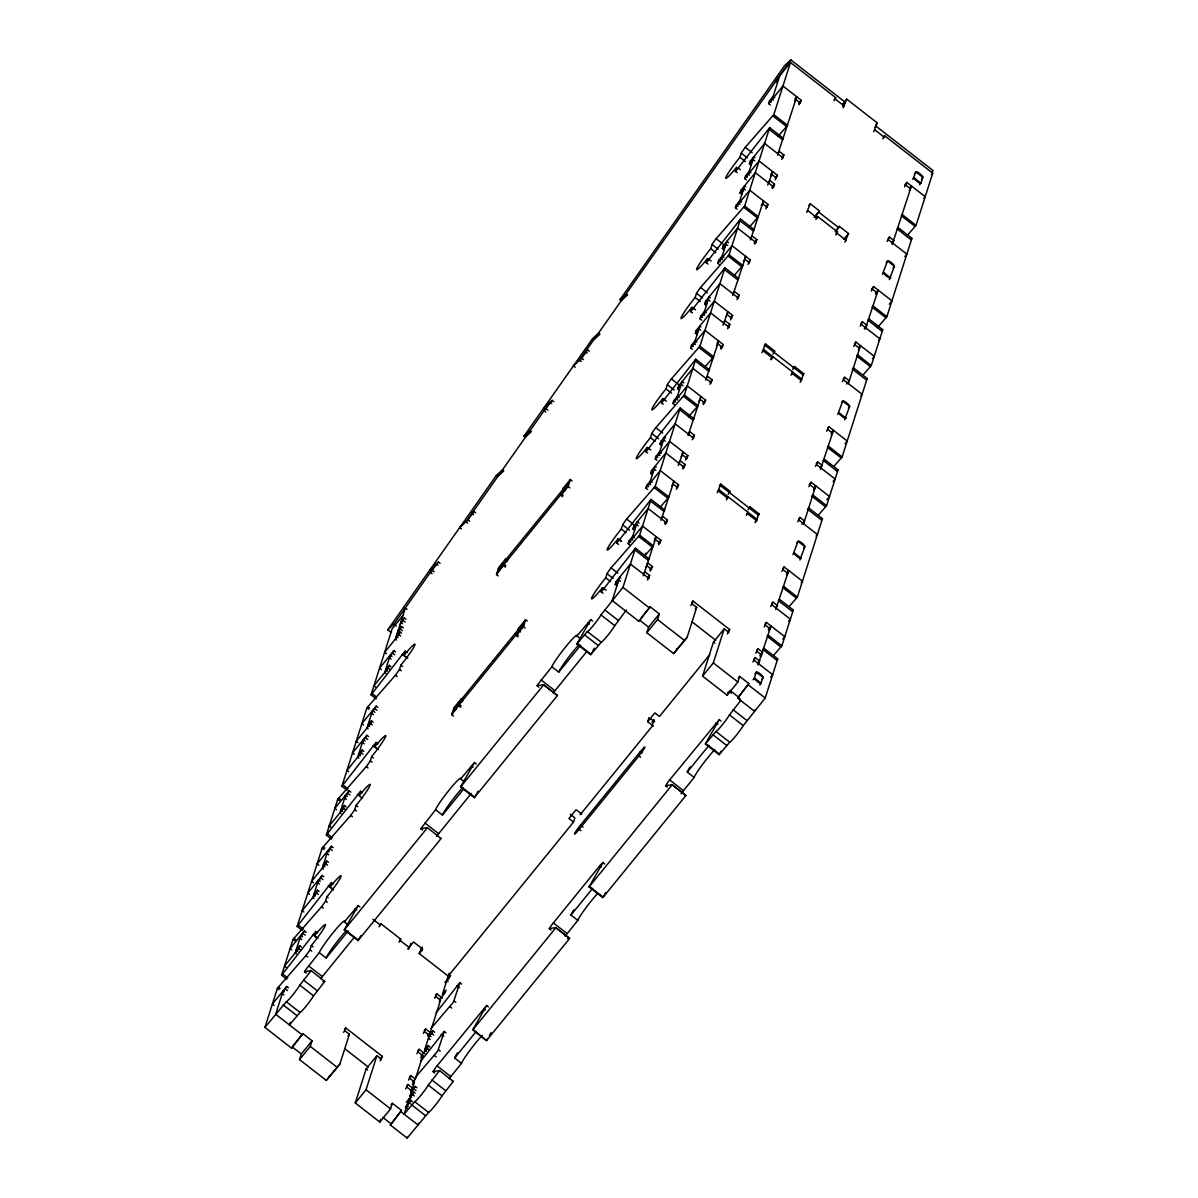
<?xml version="1.0" encoding="UTF-8"?>
<svg xmlns="http://www.w3.org/2000/svg" width="1198" height="1198" viewBox="0 0 1198 1198"><rect width="100%" height="100%" fill="white"/><g stroke="black" fill="none" stroke-linecap="round" stroke-linejoin="round"><path stroke-width="1.5" d="M317.919 938.438L314.49 935.758L315.808 931.34L281.575 975.232L286.741 979.245M333.508 889.635L330.064 886.954L331.382 882.537L297.149 926.428L302.315 930.442M297.149 926.428L322.157 848.064L351.044 814.999L354.608 809.923L356.091 805.4A20.426 1.827 -52.1 0 0 370.182 785.079A20.426 1.827 -52.1 0 0 359.22 795.577L360.583 791.189L326.32 835.051L331.472 839.064M378.239 749.454L374.794 746.773L376.127 742.356L341.894 786.247L347.061 790.261M407.829 658.421L403.951 655.396L405.104 651.038L371.051 694.87L376.217 698.883M460.601 786.861L474.498 762.497L460.646 778.91A20.426 1.827 -52.1 0 0 449.684 789.407A20.426 1.827 -52.1 0 0 435.578 809.713L420.812 828.716L427.297 827.608L441.089 838.525L358.022 940.625L344.26 929.918L358.232 905.478L344.35 921.861A20.426 1.827 -52.1 0 0 333.373 932.358A20.426 1.827 -52.1 0 0 319.282 952.665L305.34 970.185L304.517 971.668L306.239 973.001M415.526 1077.182L437.884 1050.886L444.293 1031.298L420.498 1061.578M431.1 1028.363L453.473 1002.067L459.912 982.525L436.087 1012.774M486.508 1040.583L472.746 1029.876L555.812 927.791L569.574 938.498L486.508 1040.583L472.97 1029.381L486.688 1005.407L436.027 1067.089L433.002 1071.626L434.724 1072.974M576.897 643.91L590.839 619.576L576.942 635.958A20.426 1.827 -52.1 0 0 565.98 646.456A20.426 1.827 -52.1 0 0 551.889 666.762L537.947 684.283L537.108 685.765L538.83 687.113M634.416 549.508L648.178 560.215L649.166 558.972L635.464 548.19L601.186 592.052L602.549 587.664L604.271 588.997M620.714 540.852L618.123 538.845L616.76 543.233L651.038 499.371L664.8 510.093L663.827 511.321L649.99 500.689M650.799 450.029L647.294 447.483L645.932 451.871L680.194 408.009L693.956 418.716L692.923 420.034L679.161 409.327M666.373 401.21L662.868 398.664L661.506 403.052L695.768 359.205L709.545 369.912L708.557 371.14L694.735 360.523M694.181 308.964L692.025 307.302L690.662 311.69L724.94 267.828L738.702 278.535L737.728 279.778L723.891 269.146M711.118 261.029L707.599 258.483L706.236 262.871L740.514 219.024L754.276 229.731L753.302 230.959L739.466 220.342M833.943 100.737L835.725 97.697L790.47 62.476L773.818 114.634L744.946 147.698L741.382 152.775L739.9 157.312A20.426 1.827 -52.1 0 0 725.793 177.618A20.426 1.827 -52.1 0 0 736.77 167.121L735.437 171.539L769.67 127.647L783.432 138.354L782.459 139.597L768.622 128.965M589.042 886.939L602.804 897.646L685.87 795.547L672.108 784.84L589.042 886.939L602.998 862.455L600.198 865.285L551.979 924.601L549.298 928.675L551.02 930.022M705.382 743.868L719.324 719.549L668.634 781.201L665.609 785.738L667.331 787.071M731.244 690.692L729.717 692.04L730.061 690.692M380.155 1060.889L382.402 1056.441L345.683 1027.869L344.799 1030.684L349.382 1034.248L339.843 1064.153L326.29 1080.416L299.53 1059.601L310.267 1046.393L312.049 1040.792L302.884 1033.649L291.683 1048.25L264.923 1027.42L277.427 988.245L306.299 955.18L309.863 950.104L311.345 945.566A20.426 1.827 -52.1 0 0 325.452 925.26A20.426 1.827 -52.1 0 0 314.49 935.758M281.575 975.232L293.001 939.442L321.888 906.377L325.452 901.3L326.934 896.763A20.426 1.827 -52.1 0 0 341.026 876.457A20.426 1.827 -52.1 0 0 330.064 886.954M326.32 835.051L337.731 799.261L366.618 766.196L370.182 761.119L371.665 756.582A20.426 1.827 -52.1 0 0 385.756 736.276A20.426 1.827 -52.1 0 0 374.794 746.773M341.894 786.247L366.902 707.883L395.774 674.818L399.338 669.742L400.821 665.219A20.426 1.827 -52.1 0 0 414.927 644.898A20.426 1.827 -52.1 0 0 403.951 655.396M371.051 694.87L392.15 628.755L402.887 615.562M283.941 994.999L282.219 993.666L286.696 986.463L288.418 987.796M286.217 967.43L284.495 966.097L298.811 948.502L299.71 945.686L301.432 947.034M301.656 939.517L299.934 938.169L304.412 930.966L306.134 932.314M303.918 911.948L302.196 910.615L316.527 893.004L317.425 890.204L319.132 891.537M319.357 884.019L317.635 882.686L322.112 875.483L323.834 876.816M312.663 882.297L311.525 881.399L325.841 863.803L326.74 861.003L328.462 862.335M328.686 854.818L326.964 853.485L331.442 846.282L333.164 847.615M330.094 826.59L329.225 825.916L343.556 808.321L344.44 805.505L346.162 806.853M346.387 799.336L344.665 798.003L349.142 790.785L350.864 792.133M348.663 771.767L346.941 770.434L361.257 752.823L362.155 750.023L363.878 751.356M364.102 743.853L362.38 742.505L366.858 735.302L368.58 736.635M357.977 742.565L356.255 741.218L370.586 723.622L371.47 720.822L373.192 722.154M373.417 714.637L371.694 713.304L376.172 706.101L377.894 707.434M375.693 687.083L373.971 685.735L388.287 668.14L389.185 665.324L390.907 666.672M391.132 659.155L389.41 657.822L393.887 650.619L395.595 651.952M386.355 653.644L384.633 652.296L398.964 634.7L399.847 631.9L401.57 633.233M398.814 635.06L397.092 633.727L401.57 626.524L403.292 627.857M399.847 625.086L404.325 617.883L406.047 619.216M290.245 1022.358L289.422 1024.934L300.054 1012.445A11.681 1.048 -52.1 0 0 306.209 1006.006A11.681 1.048 -52.1 0 0 313.562 995.838L324.778 981.476L311.001 970.545L304.517 971.668M291.683 1048.25L292.132 1046.842L301.312 1053.985L299.53 1059.601M329.091 1077.361L329.69 1075.49M379.092 926.773L380.874 923.718L400.761 939.187L398.979 942.242M453.473 716.06L451.751 714.727L453.997 707.719L461.155 698.913L462.877 700.261M498.218 575.879L496.496 574.546L498.727 567.538L505.885 558.732L507.608 560.08M451.751 714.727L459.358 704.529L461.08 705.862M461.155 698.913L460.706 700.321L462.428 701.654M496.496 574.546L504.103 564.348L505.826 565.681M505.885 558.732L505.436 560.14L507.158 561.473M433.002 1071.626L439.486 1070.518L453.278 1081.45L442.047 1095.811A11.681 1.048 -52.1 0 1 434.694 1105.979A11.681 1.048 -52.1 0 1 428.54 1112.403L407.17 1138.1L390.353 1125.012L401.54 1110.411L392.36 1103.268L390.563 1108.869L379.826 1122.077L355.282 1102.984L366.169 1068.871L376.921 1055.663L381.503 1059.242M408.144 949.385L410.045 945.986M410.33 945.102L410.899 943.35M355.282 1102.984L366.034 1089.776L376.921 1055.663M517.925 636.857L516.203 635.509L516.652 634.116L518.375 635.449M527.315 621.043L525.593 619.71L518.434 628.501L517.985 629.908L520.576 631.915M562.656 496.676L560.934 495.328L561.383 493.935L563.105 495.268M572.06 480.862L570.338 479.529L563.18 488.32L562.731 489.727L564.453 491.06M570.278 814.311L574.875 817.89L573.528 822.083L448.217 976.115L419.15 953.503L422.28 947.094M516.203 635.509L523.361 626.719L525.593 619.71M560.934 495.328L568.092 486.538L570.338 479.529M379.826 1122.077L380.245 1120.759M380.335 1120.504L380.664 1119.441M390.353 1125.012L401.54 1110.411M405.673 1088.907L407.904 1084.445L412.501 1088.024L410.48 1090.494M408.503 1080.027L410.749 1075.579L415.332 1079.143L412.651 1082.438M416.889 1053.746L419.135 1049.283L424.871 1053.746M423.388 1033.41L425.619 1028.962L430.202 1032.526L427.521 1035.836M434.604 998.248L436.836 993.801L442.571 998.263M412.426 1101.786L410.704 1100.438L406.242 1107.641L404.145 1114.185L414.778 1101.696A11.681 1.048 -52.1 0 0 420.932 1095.257A11.681 1.048 -52.1 0 0 428.285 1085.103L439.501 1070.727M411.618 1097.533L409.896 1096.2L410.704 1093.624L415.182 1086.421L416.904 1087.769M412.501 1088.024L414.433 1081.944L409.851 1078.38M415.332 1079.143L422.834 1055.663L418.237 1052.099M426.338 1051.395L424.616 1050.062L428.42 1038.142L432.897 1030.939L434.619 1032.272M430.202 1032.526L440.535 1000.18L435.952 996.601M449.115 973.285L447.019 979.844A4.373 1.033 39.1 0 0 448.037 981.656M407.649 1100.648L412.576 1094.598L413.475 1091.797L415.197 1093.13M421.037 1056.157L427.297 1048.46L428.195 1045.659L429.917 1046.992M407.17 1138.1L407.634 1136.632M418.431 1123.26L417.922 1124.892L401.09 1111.804M602.549 587.664A20.426 1.827 -52.1 0 1 591.587 598.146A20.426 1.827 -52.1 0 1 605.679 577.84L607.161 573.318L610.725 568.241L639.612 535.177L651.038 499.371M618.123 538.845A20.426 1.827 -52.1 0 1 607.161 549.343A20.426 1.827 -52.1 0 1 621.268 529.037L622.75 524.499L626.314 519.438L655.186 486.358L680.194 408.009M647.294 447.483A20.426 1.827 -52.1 0 1 636.333 457.98A20.426 1.827 -52.1 0 1 650.424 437.659L651.907 433.137L655.471 428.06L684.343 394.996L695.768 359.205M662.868 398.664A20.426 1.827 -52.1 0 1 651.907 409.162A20.426 1.827 -52.1 0 1 665.998 388.856L667.481 384.318L671.045 379.257L699.932 346.192L724.94 267.828M692.025 307.302A20.426 1.827 -52.1 0 1 681.063 317.799A20.426 1.827 -52.1 0 1 695.154 297.478L696.637 292.956L700.201 287.879L729.088 254.815L740.514 219.024M707.599 258.483A20.426 1.827 -52.1 0 1 696.637 268.981A20.426 1.827 -52.1 0 1 710.743 248.675L712.226 244.137L715.775 239.076L744.662 206.011L769.67 127.647M616.91 585.747L615.203 584.414L616.086 581.599L630.418 564.003L648.762 578.29L647.429 579.937M629.923 544.985L628.201 543.637L629.1 540.837L632.679 536.434L634.401 537.767M634.626 530.265L632.903 528.917L633.802 526.117L648.118 508.521L666.477 522.792L665.13 524.439M647.639 489.488L645.917 488.155L646.815 485.34L650.394 480.952L652.116 482.285M652.341 474.767L650.619 473.435L651.502 470.634L665.833 453.024L684.178 467.31L682.845 468.957M656.953 460.287L655.231 458.954L656.13 456.139L659.709 451.736L661.431 453.084M661.655 445.566L659.933 444.233L660.832 441.418L675.148 423.822L693.507 438.109L692.159 439.756M674.669 404.804L672.947 403.456L673.845 400.656L677.424 396.253L679.146 397.601M679.356 390.084L677.649 388.736L678.532 385.936L692.863 368.34L711.208 382.611L709.875 384.259M692.369 349.307L690.647 347.974L691.546 345.174L695.125 340.771L696.847 342.104M697.071 334.586L695.349 333.254L696.248 330.453L710.564 312.843L728.923 327.129L727.575 328.776M701.699 320.106L699.976 318.773L700.875 315.958L704.454 311.57L706.176 312.903M706.386 305.385L704.664 304.052L705.562 301.237L719.893 283.641L738.238 297.928L736.905 299.575M719.399 264.623L717.677 263.275L718.575 260.475L722.154 256.072L723.877 257.42M724.101 249.903L722.379 248.555L723.278 245.755L737.594 228.159L755.953 242.43L754.605 244.093M737.114 209.126L735.392 207.793L736.291 204.993L739.87 200.59L741.592 201.923M741.802 194.405L740.079 193.073L740.978 190.272L755.309 172.662L773.653 186.948L772.321 188.595M746.429 179.925L744.707 178.592L745.605 175.777L749.184 171.389L750.906 172.722M751.131 165.204L749.409 163.871L750.307 161.071L764.624 143.46L782.983 157.747L781.635 159.394M770.359 104.96L768.637 103.627L769.52 100.827L773.114 96.424L774.821 97.757M727.456 634.027L729.687 629.579L692.983 601.022L692.085 603.822L696.682 607.386L687.128 637.291L673.59 653.569L646.815 632.739L657.552 619.531L659.349 613.93L650.17 606.787L638.983 621.388L612.208 600.572L619.666 577.211L620.819 578.095M779.479 76.462L775.72 81.374L777.442 82.722M626.389 609.992L614.754 625.641A11.681 1.048 -52.1 0 1 607.416 635.809A11.681 1.048 -52.1 0 1 601.261 642.233L590.629 654.737L576.852 644.03L587.334 631.601A11.681 1.048 -52.1 0 0 593.639 625.101A11.681 1.048 -52.1 0 0 600.992 614.933L622.96 587.364L635.464 548.19M648.762 578.29L649.66 575.474L645.078 571.91L643.73 573.557M650.259 571.057L652.491 566.594L647.908 563.03L646.561 564.677M658.645 544.776L660.877 540.313L642.532 526.042L628.201 543.637M666.477 522.792L667.376 519.992L662.779 516.428L661.446 518.075M676.361 489.278L678.592 484.831L660.233 470.544L645.917 488.155M684.178 467.31L685.076 464.51L680.494 460.931L678.472 463.416M685.675 460.077L687.907 455.629L669.562 441.343L655.231 458.954M693.507 438.109L694.406 435.293L689.808 431.729L688.461 433.376M703.376 404.595L705.622 400.132L687.263 385.861L672.947 403.456M711.208 382.611L712.106 379.811L707.524 376.247L706.176 377.894M721.091 349.097L723.322 344.65L704.978 330.363L690.647 347.974M728.923 327.129L729.822 324.329L725.224 320.75L723.891 322.397M730.406 319.896L732.652 315.448L714.293 301.162L699.976 318.773M738.238 297.928L739.136 295.127L734.554 291.548L732.532 294.019M748.121 264.414L750.352 259.951L732.008 245.68L717.677 263.275M755.953 242.43L756.851 239.63L752.254 236.066L750.248 238.537M765.822 208.931L768.068 204.469L749.708 190.183L735.392 207.793M773.653 186.948L774.552 184.148L769.97 180.569L768.622 182.231M775.151 179.715L777.382 175.267L759.038 160.981L744.707 178.592M782.983 157.747L783.866 154.946L779.284 151.367L777.936 153.015M799.066 104.765L801.312 100.303L782.953 86.031L768.637 103.627M638.983 621.388L642.113 616.685M580.686 813.292L580.236 814.685L651.847 726.677L654.078 719.669L652.041 722.184M646.815 632.739L648.612 627.138L659.349 613.93M717.198 492.782L720.777 484.112L729.956 491.255L728.174 494.31M761.943 352.601L765.522 343.931L774.702 351.074L772.905 354.129M806.673 212.42L810.252 203.765L819.432 210.893L814.954 217.257M653.359 726.108L647.699 721.705L649.046 717.497M843.107 107.88L846.716 99.149L877.31 122.96L873.701 131.69M676.391 650.499L676.99 648.627M726.377 499.91L728.174 496.871L726.827 498.518M771.123 359.729L772.905 356.69L770.898 359.16M815.853 219.563L817.65 216.509L837.537 231.978L835.74 235.033M746.264 515.395L748.061 512.34L746.713 513.987M755.444 522.523L759.023 513.867L749.843 506.724L748.061 509.779M791.009 375.214L792.791 372.159L791.459 373.806M800.174 382.342L803.768 373.686L794.588 366.543L792.791 369.598M835.515 231.903L839.319 226.362L848.498 233.505L844.919 242.161M754.935 709.785L754.47 711.238L737.639 698.149L748.825 683.549L739.66 676.406L737.863 682.021L727.126 695.214L702.582 676.121L713.469 642.008L724.206 628.815L728.803 632.379M702.582 676.121L713.319 662.928L724.206 628.815M882.881 138.833L884.678 135.778L932.718 173.156L916.081 225.314L908.189 234.374M727.126 695.214L727.456 694.166M727.8 693.118L728.219 691.8M737.639 698.149L748.825 683.549M777.712 658.855L776.663 660.173L762.901 649.466L763.875 648.238L777.712 658.855L765.208 698.045L743.239 725.599A11.681 1.048 -52.1 0 1 735.901 735.767A11.681 1.048 -52.1 0 1 729.747 742.206L719.114 754.695L705.352 743.988L715.91 731.514A11.681 1.048 -52.1 0 0 722.124 725.06A11.681 1.048 -52.1 0 0 729.477 714.892L740.708 700.531L739.376 697.865M752.973 662.045L755.204 657.597L759.787 661.161L757.78 663.632M755.803 653.165L758.034 648.717L762.632 652.281L759.936 655.591M764.189 626.883L766.421 622.436L784.78 636.707L782.773 639.193M770.673 606.562L772.92 602.1L777.502 605.679L775.495 608.15M781.905 571.401L784.136 566.939L802.495 581.225L801.148 582.872M797.703 521.864L799.935 517.416L804.532 520.98L801.851 524.29M808.92 486.702L811.166 482.255L829.525 496.526L828.177 498.188M815.419 466.381L817.65 461.919L822.232 465.498L820.226 467.969M826.635 431.22L828.866 426.758L847.226 441.044L845.024 443.754M842.449 381.683L844.68 377.235L849.262 380.799L846.582 384.109M853.665 346.522L855.896 342.074L874.255 356.345L872.458 358.546M860.149 326.2L862.38 321.753L866.978 325.317L864.297 328.611M871.365 291.039L873.612 286.577L891.971 300.863L890.623 302.51M887.179 241.502L889.41 237.054L894.008 240.618L891.986 243.104M904.61 186.873L906.856 182.425L925.2 196.697L923.868 198.344M803.633 523.781L815.748 485.819L813.966 488.02M848.379 383.6L860.493 345.638L858.696 347.839M919.615 184.762L920.948 183.099A4.373 1.033 39.1 0 1 917.174 181.482A4.373 1.033 39.1 0 1 914.074 177.753L920.933 183.174L922.819 177.259A4.373 1.033 39.1 0 0 919.705 173.53A4.373 1.033 39.1 0 0 915.931 171.913L912.726 179.4M759.906 685.166L763.171 677.499A4.373 1.033 39.1 0 0 760.071 673.77A4.373 1.033 39.1 0 0 756.282 672.138L754.95 673.8M773.968 654.917L781.86 645.842L793.286 610.052L779.524 599.344L778.475 600.662L792.252 611.369L793.286 610.052M789.542 606.113L797.374 597.113L822.457 518.674L808.68 507.967L807.647 509.285L821.409 519.992L822.457 518.674M818.713 514.736L826.605 505.661L838.031 469.871L824.254 459.163L823.281 460.391L836.983 471.188L838.031 469.871M834.287 465.932L842.119 456.947L867.187 378.508L853.425 367.786L852.377 369.104L866.139 379.826L867.187 378.508M863.444 374.555L871.275 365.57L882.761 329.69L868.999 318.982L868.011 320.225L881.728 331.007L882.761 329.69M877.295 327.713L886.849 316.766L911.918 238.327L898.156 227.605L897.182 228.848L910.884 239.645L911.918 238.327M358.037 940.565L360.868 935.608M474.318 797.673L557.384 695.589L543.622 684.882L460.556 786.966L474.318 797.673L476.31 794.139M590.644 654.677L591.752 652.67M602.834 897.587L603.942 895.58M719.129 754.65L721.106 751.146M460.811 786.427L474.603 797.089M589.296 886.4L603.088 897.062M477.163 792.657L478.017 791.174M592.621 651.188L594.328 648.223M486.792 1039.999L487.646 1038.531M489.353 1035.566L491.06 1032.601M604.795 894.097L605.649 892.615M264.923 1027.42L286.292 1001.723A11.681 1.048 -52.1 0 0 292.447 995.298A11.681 1.048 -52.1 0 0 299.799 985.13L311.016 970.769M391.252 632.544L387.763 629.834L496.376 475.426L502.561 469.721A5.84 5.121 47.3 0 1 503.759 470.919L497.559 476.624A5.84 5.121 47.3 0 0 496.376 475.426M523.855 436.357L530.04 430.651A5.84 5.121 47.3 0 0 531.478 431.505L525.293 437.21A5.84 5.121 47.3 0 1 523.855 436.357L592.531 338.72L598.715 333.014A5.84 5.121 47.3 0 1 599.913 334.212L593.714 339.918A5.84 5.121 47.3 0 0 592.531 338.72M620.01 299.665L626.195 293.944A5.84 5.121 47.3 0 0 627.632 294.798L621.448 300.503A5.84 5.121 47.3 0 1 620.01 299.665L784.63 65.605L790.83 59.9L845.264 102.249L842.583 106.068M387.763 629.834L393.962 624.128L436.327 563.884L438.049 565.216M553.805 401.689L552.083 400.357L550.017 402.258L465.932 521.804L467.654 523.137M579.098 360.643L790.83 59.9M432.134 573.632L430.411 572.3L438.393 561.982L440.115 563.315M461.455 528.842L459.733 527.509L467.999 519.902L473.914 511.486L475.636 512.819M545.824 412.007L544.102 410.674L552.083 400.357M575.145 367.217L573.423 365.884L581.689 358.262L587.604 349.846L589.326 351.194M874.959 127.317L875.858 126.045L933.077 170.58L931.475 172.856M681.033 793.735L694.136 777.442A20.426 1.827 -52.1 0 1 702.088 765.058A20.426 1.827 -52.1 0 1 714.832 749.499M436.581 836.264L471.278 793.465M565.067 936.222L577.84 920.393A20.426 1.827 -52.1 0 1 597.517 893.558M320.615 978.751L353.41 938.348M553.221 692.863L586.017 652.446M449.1 1078.709L461.529 1063.33A20.426 1.827 -52.1 0 1 469.481 1050.946A20.426 1.827 -52.1 0 1 482.24 1035.401M790.47 62.476L779.733 75.684L772.216 99.224L773.354 100.123M794.933 98.94L796.715 96.739L777.502 155.276M794.484 101.186L795.831 99.539L800.414 103.103M749.409 163.871L752.988 159.469L754.71 160.802M798.617 103.612L801.312 100.303M740.079 193.073L743.673 188.67L745.381 190.018M404.325 617.883L400.746 622.271L402.468 623.619M781.86 157.417L783.866 154.946M397.991 630.927L401.57 626.524M770.778 174.174L772.8 171.688L767.723 185.031M399.847 631.9L396.268 636.303L397.991 637.636M770.554 176.151L771.901 174.504L776.499 178.068M834.392 99.344L835.725 97.697M775.376 177.738L777.382 175.267M393.887 650.619L379.556 668.214L381.278 669.547M722.379 248.555L725.958 244.167L727.68 245.5M771.871 187.442L774.552 184.148M762.587 201.998L763.47 200.905L750.472 239.959M842.688 104.106L843.362 103.283M844.036 102.459L846.716 99.149M761.239 205.352L762.587 203.705L767.169 207.269M389.185 665.324L385.606 669.727L387.328 671.075M766.046 206.94L768.068 204.469M376.172 706.101L361.856 723.697L363.578 725.045M754.156 242.939L756.851 239.63M704.664 304.052L708.258 299.65L709.965 300.983M744.871 257.48L745.77 256.387L732.757 295.457M743.524 260.835L744.871 259.187L749.469 262.766M371.47 720.822L367.891 725.224L369.613 726.557M498.278 568.945L569.889 480.922M748.346 262.437L750.352 259.951M496.945 573.138L568.541 485.13M366.858 735.302L352.526 752.913L354.249 754.246M695.349 333.254L698.928 328.851L700.65 330.184M362.155 750.023L358.576 754.426L360.298 755.758M808.92 205.412L810.252 203.765M875.963 124.607L877.31 122.96M737.114 297.598L739.136 295.127M726.722 313.532L728.055 311.869L722.993 325.212M725.823 316.332L727.171 314.685L731.753 318.249M730.63 317.919L732.652 315.448M814.071 217.497L819.432 210.893M349.142 790.785L334.826 808.395L336.548 809.728M727.8 326.799L729.822 324.329M816.302 218.156L817.65 216.509M677.649 388.736L681.228 384.333L682.95 385.681M883.33 137.426L884.678 135.778M716.958 343.272L718.74 341.086L705.727 380.14M716.509 345.533L717.842 343.886L722.439 347.45M344.44 805.505L340.861 809.908L342.583 811.256M720.642 347.944L723.322 344.65M331.442 846.282L317.111 863.878L318.833 865.226M710.1 382.282L712.106 379.811M659.933 444.233L663.512 439.831L665.234 441.164M700.141 397.661L701.025 396.568L688.026 435.638M835.291 231.319L839.319 226.362M698.793 401.016L700.141 399.368L704.724 402.947M836.189 233.625L837.537 231.978M326.74 861.003L323.161 865.405L324.883 866.738M453.548 709.111L525.143 621.103M702.941 403.441L705.622 400.132M452.2 713.319L523.811 625.311M322.112 875.483L307.796 893.079L309.518 894.427M650.619 473.435L654.198 469.032L655.92 470.365M843.796 239.286L848.498 233.505M317.425 890.204L313.831 894.606L315.553 895.939M764.174 345.593L765.522 343.931M692.384 437.779L694.406 435.293M681.976 453.698L683.324 452.05L678.248 465.393M681.093 456.513L682.426 454.866L687.023 458.43M904.834 184.896L906.856 182.425M914.598 173.56L915.931 171.913M685.9 458.1L687.907 455.629M773.354 352.721L774.702 351.074M304.412 930.966L290.081 948.576L291.803 949.909M909.656 188.191L911.438 185.99L892.21 244.527M632.903 528.917L636.482 524.514L638.205 525.862M682.396 467.804L685.076 464.51M909.207 190.437L910.54 188.79L905.958 185.226M673.111 482.36L674.01 481.252L660.996 520.321M671.764 485.714L673.111 484.067L677.694 487.631M921.472 178.921L922.819 177.259L915.916 171.973M299.71 945.686L296.131 950.089L297.853 951.437M676.571 487.301L678.592 484.831M931.385 174.803L932.718 173.156M888.077 238.702L889.41 237.054M286.696 986.463L272.38 1004.059L274.102 1005.407M664.68 523.286L667.376 519.992M615.203 584.414L618.782 580.012L620.504 581.344M793.241 368.205L794.588 366.543M654.497 538.95L656.294 536.749L643.281 575.819M654.063 541.197L655.396 539.549L659.993 543.128M886.176 262.602L887.523 260.954A4.373 1.033 39.1 0 1 891.297 262.572A4.373 1.033 39.1 0 1 894.397 266.3L889.335 279.643M658.196 543.622L660.877 540.313M344.26 929.918L427.327 827.818M319.282 952.665L326.17 958.011L348.094 931.056M435.578 809.713L442.466 815.074L462.832 790.036M551.889 666.762L558.762 672.123L580.701 645.168M882.447 274.282L887.523 260.954L894.397 266.3L893.064 267.963M871.59 289.062L873.612 286.577M645.662 567.478L647.01 565.83L651.607 569.409M802.42 375.333L803.768 373.686M649.81 569.904L652.491 566.594M904.864 256.612L906.871 254.141L888.527 239.855M875.513 293.45L878.194 290.156L865.181 329.225M719.444 485.774L720.777 484.112M875.963 294.603L877.295 292.956L872.713 289.392M647.654 577.96L649.66 575.474M861.048 323.4L862.38 321.753M728.624 492.902L729.956 491.255M379.541 925.365L380.874 923.718M854.563 343.721L855.896 342.074M889.275 304.157L889.949 303.334M858.247 350.101L859.595 348.438L855.013 344.874M292.806 1046.019L293.48 1045.195M294.154 1044.371L296.161 1041.901M296.834 1041.077L298.182 1039.43M298.856 1038.591L302.884 1033.649M642.787 615.862L643.461 615.038M644.135 614.215L648.163 609.258M648.822 608.434L650.17 606.787M843.332 378.882L844.68 377.235M878.508 340.487L879.841 338.824L861.497 324.553M301.312 1053.985L312.049 1040.792M748.51 508.371L749.843 506.724M399.413 940.849L400.761 939.187M841.445 402.783L842.778 401.135A4.373 1.033 39.1 0 1 846.552 402.753A4.373 1.033 39.1 0 1 849.667 406.481L844.59 419.824M837.716 414.463L842.778 401.135L849.667 406.481L848.319 408.129M827.533 428.42L828.866 426.758M757.675 515.514L759.023 513.867M408.054 948.726L413.55 941.957L422.729 949.101L419.15 953.503M755.069 522.208L757.271 519.498L719.025 489.757M344.35 1029.531L345.683 1027.869M691.635 602.669L692.983 601.022M860.793 395.969L862.141 394.322L843.781 380.036M343.452 1032.332L344.799 1030.684M690.737 605.469L692.085 603.822M831.262 433.047L833.464 430.337L820.45 469.406M831.217 434.784L832.565 433.137L827.983 429.573M348.034 1035.896L349.382 1034.248M695.334 609.033L696.682 607.386M816.302 463.581L817.65 461.919M809.144 484.726L811.166 482.255M326.29 1080.416L339.843 1064.153M673.59 653.569L687.128 637.291M813.517 490.281L814.865 488.619L810.267 485.055M798.602 519.063L799.935 517.416M833.104 481.491L835.111 479.005L816.751 464.734M826.83 499.836L827.728 498.727M647.699 721.705L654.872 712.9L659.454 716.479L709.815 654.572M796.7 542.964L798.048 541.316A4.373 1.033 39.1 0 1 801.821 542.934A4.373 1.033 39.1 0 1 804.921 546.662L799.86 559.99M380.38 1058.912L382.402 1056.441M727.68 632.05L729.687 629.579M444.877 982.495L450.598 975.442L446.12 982.66L442.332 994.565L445.911 990.162L445.012 992.977L439.501 999.746M792.971 554.644L798.048 541.316L804.921 546.662L803.588 548.31M435.503 995.448L436.836 993.801M782.788 568.601L784.136 566.939M580.536 825.108L640.211 751.775A8.76 0.779 -52.1 0 1 644.913 747.267A8.76 0.779 -52.1 0 1 638.878 755.968L579.203 829.315A8.76 0.779 -52.1 0 1 574.501 833.823A8.76 0.779 -52.1 0 1 580.536 825.108L583.126 827.114M816.063 536.15L817.395 534.503L799.051 520.217M786.517 573.228L788.718 570.518L775.72 609.572M439.187 1001.827L440.535 1000.18M786.487 574.965L787.835 573.318L783.237 569.754M424.272 1030.609L425.619 1028.962M771.572 603.762L772.92 602.1M428.42 1036.435L432.897 1030.939M417.788 1050.946L419.135 1049.283M765.088 624.083L766.421 622.436M424.616 1050.062L428.195 1045.659M768.337 629.294L771.018 626L758.005 665.07M420.812 1058.134L422.834 1055.663M768.772 630.462L770.119 628.8L765.537 625.236M409.402 1077.227L410.749 1075.579M756.702 650.364L758.034 648.717M391.012 1104.915L392.36 1103.268M738.312 678.053L739.66 676.406M406.571 1086.107L407.904 1084.445M753.856 659.244L755.204 657.597M788.584 621.388L790.38 619.186L772.021 604.915M412.426 1084.415L414.433 1081.944M760.386 656.744L761.733 655.081L757.136 651.517M410.704 1091.932L415.182 1086.421M409.896 1096.2L413.475 1091.797M406.317 1102.295L407.2 1101.202M405.343 1107.042L410.704 1100.438M753.033 679.805L754.426 677.978L761.314 683.339M761.823 679.146L763.171 677.499L756.282 672.138L754.366 678.158A3.339 0.794 39.1 0 0 754.98 679.341L755.713 680.12A5.166 1.213 39.1 0 0 759.442 683.025L760.52 683.564A3.295 0.779 39.1 0 0 761.254 683.519M461.529 1063.33L454.656 1057.984L476.295 1031.373M577.84 920.393L570.952 915.032L592.591 888.437M694.136 777.442L687.248 772.081L708.902 745.485M770.658 677.155L772.665 674.684L754.306 660.398M916.021 225.389L902.304 214.592L901.3 215.805L915.137 226.437M886.849 316.766L873.147 305.969L872.144 307.167L885.966 317.814M871.275 365.57L857.573 354.773L856.57 355.971L870.392 366.618M842.119 456.947L828.417 446.15L827.414 447.348L841.236 457.995M797.374 597.113L783.672 586.331L782.668 587.529L796.49 598.176M777.981 136.377L787.595 125.341L773.818 114.634M734.958 274.597L742.85 265.522L729.088 254.815M786.592 126.539L772.815 115.832M750.532 225.778L758.424 216.718L744.662 206.011M741.847 266.72L728.085 256.013M705.802 365.959L713.694 356.899L699.932 346.192M688.506 416.739L698.12 405.703L684.343 394.996M661.056 506.14L668.948 497.08L655.186 486.358M643.76 556.92L653.374 545.884L639.612 535.177M549.508 402.723L551.739 403.591M842.793 104.525L845.264 102.249M587.604 349.846L585.537 351.748L587.26 353.096M545.554 409.297L543.832 407.964L550.017 402.258M473.914 511.486L471.847 513.388L473.569 514.721M438.393 561.982L430.142 569.589L431.864 570.937M587.334 631.601L601.261 642.233M715.91 731.514L729.747 742.206M537.108 685.765L543.592 684.657L557.37 695.364L556.561 695.514M665.609 785.738L672.093 784.615L685.855 795.337L684.642 795.547M440.25 838.45L441.059 838.315M549.298 928.675L555.782 927.566L569.559 938.274L567.523 938.633M322.741 981.611L324.763 981.267M452.44 1081.36L453.248 1081.225M612.208 600.572L613.077 601.231M384.633 652.296L385.501 652.97M835.276 99.09L844.455 106.233M875.049 130.028L884.229 137.171M769.52 100.827L771.242 102.159M745.261 147.294L752.149 152.655M755.025 157.552L753.886 156.668L748.286 174.189L749.439 175.073M818.983 212.301L838.87 227.77M741.233 153.104L747.267 157.792M750.307 161.071L752.03 162.404M739.9 157.312L745.411 161.595M808.021 210.773L817.201 217.901M837.088 233.37L846.267 240.513M738.552 168.319L740.274 169.667M745.605 175.777L747.327 177.124M735.422 171.329L737.144 172.662M745.71 186.768L744.557 185.87L738.971 203.39L740.109 204.289M740.978 190.272L742.7 191.605M743.659 207.209L757.421 217.916M736.291 204.993L737.998 206.326M728.579 242.7L726.857 241.352L721.256 258.873L722.409 259.771M716.105 238.672L722.993 244.033M723.278 245.755L725 247.102M712.076 244.467L718.096 249.154M710.743 248.675L715.895 252.688M718.575 260.475L720.298 261.808M706.266 262.691L707.988 264.039M700.531 287.475L707.419 292.836M710.294 297.733L709.141 296.849L703.555 314.37L704.694 315.254M765.103 345.368L803.349 375.109M696.502 293.285L702.522 297.973M705.562 301.237L707.284 302.585M763.77 349.576L802.001 379.317M695.154 297.478L700.321 301.507M763.291 350.939L772.455 358.082M792.342 373.551L801.522 380.694M693.822 308.5L695.544 309.848M700.875 315.958L702.582 317.305M690.692 311.51L692.414 312.843M700.965 326.934L699.827 326.051L694.226 343.571L695.379 344.47M696.248 330.453L697.97 331.786M698.928 347.39L712.69 358.097M691.546 345.174L693.268 346.507M683.833 382.881L682.111 381.533L676.526 399.054L677.664 399.952M671.374 378.853L678.248 384.199M678.532 385.936L680.254 387.268M826.605 505.661L812.843 494.954L811.825 496.152L825.602 506.874M683.339 396.194L697.116 406.901M667.346 384.648L674.219 390.009M665.998 388.856L671.599 393.214M673.845 400.656L675.552 401.989M661.521 402.872L663.243 404.22M581.689 358.262L583.396 359.61M579.622 360.164L581.344 361.511M655.785 427.656L662.674 433.017M665.549 437.914L664.411 437.03L658.81 454.551L659.963 455.435M720.372 485.549L758.604 515.29M651.772 433.466L658.645 438.812M660.832 441.418L662.554 442.766M650.424 437.659L655.156 441.343M718.545 491.12L727.725 498.263M747.612 513.732L756.792 520.875M656.13 456.139L657.852 457.486M645.947 451.676L647.669 453.024M656.234 467.115L655.081 466.232L649.496 483.752L650.649 484.651M651.502 470.634L653.224 471.967M654.183 487.571L667.945 498.278M646.815 485.34L648.537 486.688M546.168 408.773L547.875 410.105M639.103 523.062L637.381 521.714L631.78 539.235L632.933 540.133M626.629 519.034L633.517 524.38M633.802 526.117L635.524 527.449M781.86 645.842L768.098 635.135L767.154 636.273L780.856 647.055M638.609 536.375L652.371 547.082M622.601 524.829L629.489 530.19M568.092 486.538L569.814 487.871M621.268 529.037L626 532.721M563.18 488.32L564.902 489.668M629.1 540.837L630.822 542.17M645.228 553.206L646.096 553.865M619.92 540.058L621.642 541.391M616.79 543.053L618.512 544.401M691.995 621.807L715.79 640.331M713.469 642.008L714.906 643.131M611.055 567.837L617.943 573.198M607.027 573.632L613.047 578.32M616.086 581.599L617.809 582.947M622.96 587.364L649.72 608.195M748.391 684.957L765.208 698.045M605.679 577.84L610.411 581.524M657.552 619.531L684.328 640.361M713.319 662.928L737.863 682.021M604.346 588.862L606.068 590.21M639.433 619.995L648.612 627.138M730.061 690.497L738.088 696.757M601.216 591.857L602.938 593.205M729.702 691.83L731.424 693.163M604.661 609.842L618.438 620.564M733.146 709.815L746.923 720.522M600.992 614.933L614.754 625.641M729.477 714.892L743.239 725.599M467.999 519.902L469.721 521.235M590.824 619.77L592.546 621.103M719.309 719.728L721.031 721.061M587.694 622.765L589.416 624.098M716.179 722.723L717.901 724.071M503.654 565.741L505.376 567.088M498.727 567.538L500.45 568.87M584.414 634.745L598.176 645.452M712.9 734.703L726.662 745.411M576.942 635.958L580.386 638.639M577.136 643.431L590.899 654.153M705.622 743.404L719.384 754.111M650.454 718.605L654.692 721.9M523.361 626.719L525.083 628.052M518.434 628.501L520.157 629.849M432.478 570.398L434.2 571.731M640.211 751.775L641.933 753.108M638.878 755.968L640.586 757.316M541.137 679.97L554.914 690.677M669.637 779.928L683.399 790.65M407.035 609.318L405.313 607.985L395.385 639.103L396.523 639.987M403.426 620.684L405.149 622.017M393.962 624.128L396.283 625.94M400.671 629.324L402.393 630.672M398.964 634.7L400.686 636.033M405.298 651.203L407.021 652.536M402.169 654.198L406.466 657.537M392.989 653.419L394.711 654.752M458.909 705.922L460.631 707.269M392.016 656.354L390.293 655.006L384.708 672.542L385.861 673.426M400.821 665.219L402.543 666.552M453.997 707.719L455.704 709.051M399.488 669.412L401.21 670.76M581.749 814.116L576.103 809.713L568.945 818.519L573.528 822.083M388.287 668.14L390.009 669.472M395.46 675.223L397.182 676.556M579.203 829.315L580.925 830.663M474.513 762.707L476.235 764.054M603.013 862.68L604.72 864.013M471.383 765.702L473.105 767.049M599.869 865.675L601.591 867.008M372.099 693.552L376.397 696.907M375.274 708.902L376.996 710.249M367.906 706.685L369.628 708.018M460.646 778.91L464.09 781.59M374.884 712.286L372.593 710.504L367.007 728.025L368.145 728.908M366.902 707.883L368.625 709.231M370.586 723.622L372.308 724.955M376.142 742.565L377.864 743.913M365.959 738.103L367.681 739.451M373.012 745.56L378.164 749.589M364.986 741.038L363.279 739.705L357.678 757.226L358.831 758.124M371.665 756.582L373.387 757.93M361.257 752.823L362.979 754.171M370.317 760.79L372.039 762.138M366.288 766.6L368.011 767.933M424.841 822.921L438.603 833.628M553.326 922.879L567.088 933.586M420.812 828.716L422.535 830.064M360.568 791.369L362.29 792.717M357.423 794.379L362.59 798.392M342.928 784.93L348.094 788.943M348.244 793.6L349.966 794.933M347.285 796.535L345.563 795.187L339.977 812.708L341.116 813.607M356.091 805.4L357.813 806.733M354.743 809.593L356.465 810.941M338.749 798.063L340.472 799.395M337.731 799.261L339.453 800.593M343.556 808.321L345.279 809.653M350.714 815.404L352.437 816.736M329.225 825.916L330.947 827.249M327.353 833.733L332.52 837.746M330.543 849.082L332.265 850.415M323.161 846.866L324.883 848.199M329.001 851.568L327.863 850.685L322.262 868.206L323.415 869.089M322.157 848.064L323.879 849.412M325.841 863.803L327.563 865.136M420.498 949.295L422.31 950.703M331.397 882.746L333.119 884.094M459.882 982.719L461.604 984.052M358.217 905.658L359.939 906.991M486.702 1005.616L488.425 1006.964M321.214 878.284L322.936 879.631M372.967 919.315L380.425 925.126M400.312 940.595L409.491 947.738M328.267 885.741L333.433 889.77M456.752 985.714L459.343 987.721M320.255 881.219L318.533 879.886L312.948 897.407L314.086 898.305M355.087 908.653L356.809 909.986M483.573 1008.611L485.295 1009.959M312.379 882.072L313.247 882.746M326.934 896.763L328.222 897.766M316.527 893.004L318.249 894.352M325.586 900.971L327.309 902.304M454.072 1000.929L455.794 1002.277M344.35 921.861L348.214 924.871M321.558 906.766L323.28 908.114M450.044 1006.739L451.766 1008.072M344.53 929.334L358.307 940.041M315.823 931.55L317.545 932.898M444.308 1031.523L446.03 1032.856M312.693 934.56L316.991 937.899M441.178 1034.518L443.754 1036.525M298.197 925.111L303.364 929.124M303.513 933.781L305.235 935.114M431.999 1033.739L433.721 1035.072M302.54 936.716L300.833 935.368L295.232 952.889L296.385 953.788M424.721 1031.763L431.04 1036.674M311.345 945.566L313.067 946.914M428.42 1038.142L430.142 1039.475M310.012 949.774L311.735 951.122M438.498 1049.747L440.22 1051.08M294.004 938.244L295.726 939.576M293.001 939.442L294.723 940.774M298.811 948.502L300.533 949.834M427.297 1048.46L429.019 1049.792M305.984 955.585L307.706 956.917M434.47 1055.543L436.192 1056.891M308.545 965.858L322.307 976.58M437.03 1065.831L450.792 1076.538M303.468 980.054L317.23 990.761M431.954 1080.012L445.716 1090.719M299.799 985.13L313.562 995.838M428.285 1085.103L442.047 1095.811M282.623 973.914L287.79 977.927M285.798 989.263L287.52 990.596M414.283 1089.222L416.006 1090.569M278.43 987.047L280.152 988.38M284.27 991.749L283.117 990.866L275.66 1014.227L302.435 1035.042M407.021 1087.26L412.756 1091.722M277.427 988.245L279.149 989.578M412.576 1094.598L414.298 1095.945M410.704 1093.624L411.573 1094.298M286.292 1001.723L300.054 1012.445M414.778 1101.696L428.54 1112.403M344.695 1048.669L368.505 1067.178M366.169 1068.871L367.606 1069.994M409.821 1103.238L411.543 1104.586M283.207 1004.942L296.984 1015.649M411.708 1104.9L425.47 1115.623M406.242 1107.641L407.964 1108.989M310.267 1046.393L337.027 1067.223M366.034 1089.776L390.563 1108.869M382.761 1117.36L390.803 1123.604M408.144 1106.712L407.679 1106.188A3.339 0.794 39.1 0 1 407.065 1105.005L408.997 1099A4.373 1.033 39.1 0 1 410.525 1099.18M687.248 772.081A20.426 1.827 -52.1 0 1 690.153 766.885M454.656 1057.984A20.426 1.827 -52.1 0 1 457.546 1052.787M570.952 915.032A20.426 1.827 -52.1 0 1 573.857 909.836M558.762 672.123A20.426 1.827 -52.1 0 1 566.534 659.978A20.426 1.827 -52.1 0 1 579.158 644.509M442.466 815.074A20.426 1.827 -52.1 0 1 450.223 802.93A20.426 1.827 -52.1 0 1 462.862 787.46M326.17 958.011A20.426 1.827 -52.1 0 1 333.928 945.866A20.426 1.827 -52.1 0 1 346.566 930.397M890.668 277.981L883.795 272.635A4.373 1.033 39.1 0 0 886.894 276.364A4.373 1.033 39.1 0 0 890.668 277.981M845.938 418.162L839.049 412.816A4.373 1.033 39.1 0 0 842.164 416.545A4.373 1.033 39.1 0 0 845.938 418.162M801.192 558.343L794.319 552.997A4.373 1.033 39.1 0 0 797.419 556.726A4.373 1.033 39.1 0 0 801.192 558.343"/></g></svg>
